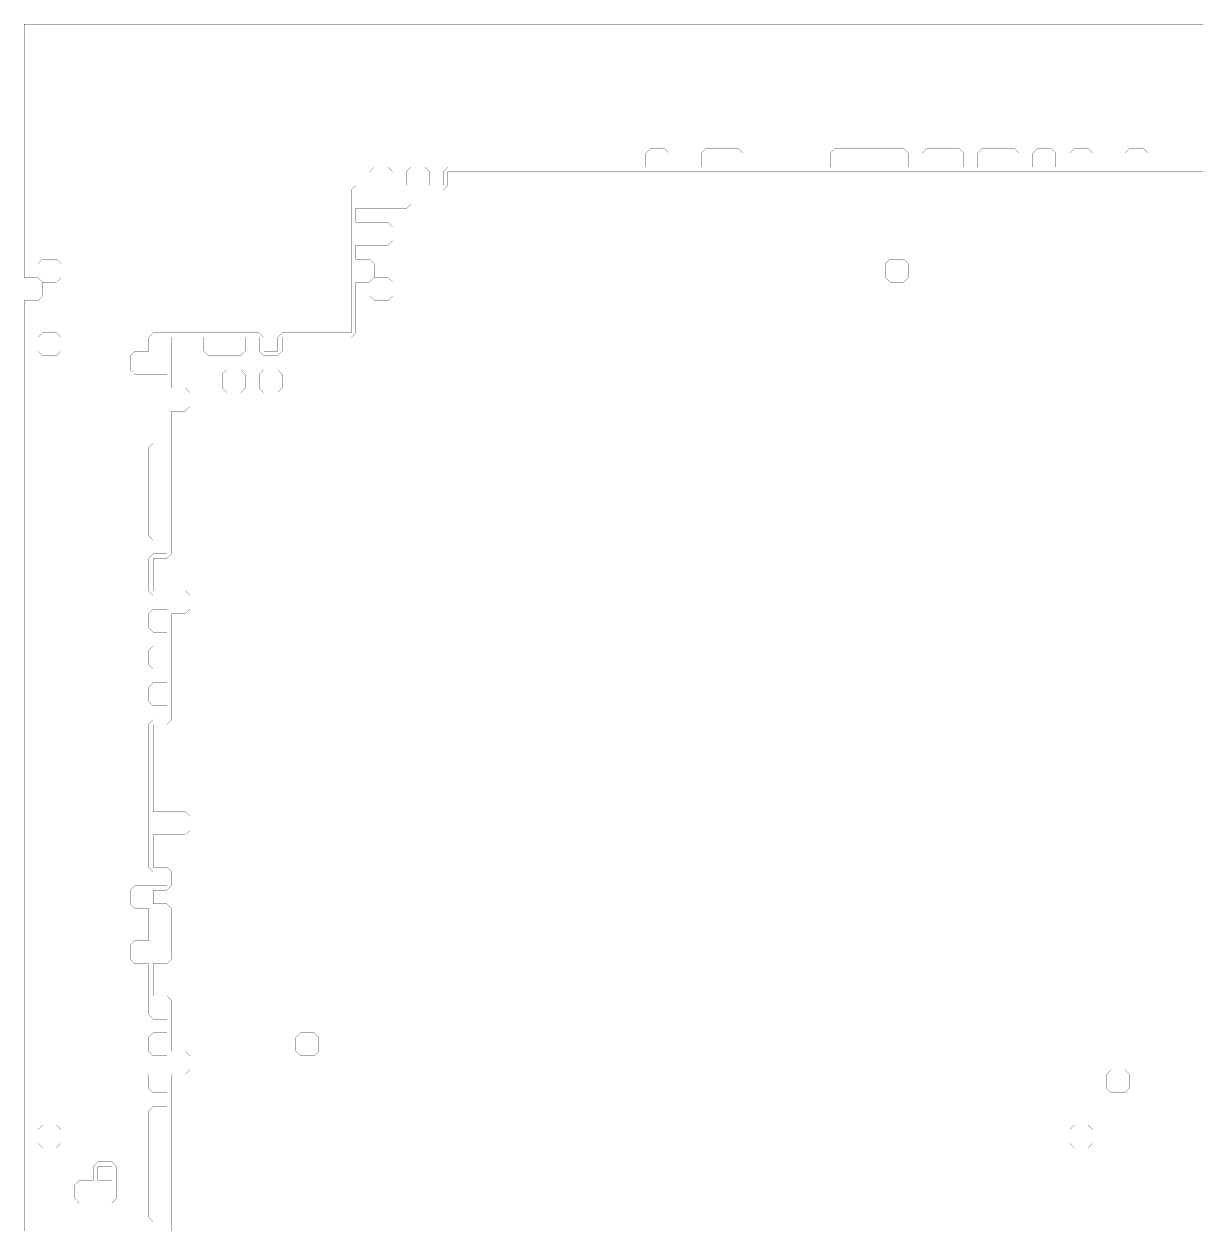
# Model space of a CAD drawing. Header units: metres. Extents: x 0 to 5090, y -5090 to 0.
# Drawn here: x 0 to 2545, y -2601 to 0 of the extents above; entities that cross this region are included whole.
import ezdxf

# ---------------------------------------------------------------- set-up
doc = ezdxf.new("R2010")
doc.units = ezdxf.units.M
doc.layers.add('conductor', color=1, linetype='Continuous')
doc.layers.add('substrate', color=5, linetype='Continuous')

msp = doc.modelspace()

# ---------------------------------------------------------------- linework, layer by layer
at = {"layer": 'conductor', "const_width": 0.5}
msp.add_lwpolyline([(2550, -318.8), (2540, -318.8), (2530.1, -318.8), (2520.1, -318.8), (2510.2, -318.8), (2500.2, -318.8), (2490.2, -318.8), (2480.3, -318.8), (2470.3, -318.8), (2460.4, -318.8), (2450.4, -318.8), (2440.4, -318.8), (2430.5, -318.8), (2420.5, -318.8), (2410.5, -318.8), (2400.6, -318.8), (2390.6, -318.8), (2380.7, -318.8), (2370.7, -318.8), (2360.7, -318.8), (2350.8, -318.8), (2340.8, -318.8), (2330.9, -318.8), (2320.9, -318.8), (2310.9, -318.8), (2301, -318.8), (2291, -318.8), (2281.1, -318.8), (2271.1, -318.8), (2261.1, -318.8), (2251.2, -318.8), (2241.2, -318.8), (2231.2, -318.8), (2221.3, -318.8), (2211.3, -318.8), (2201.4, -318.8), (2191.4, -318.8), (2181.4, -318.8), (2171.5, -318.8), (2161.5, -318.8), (2151.6, -318.8), (2141.6, -318.8), (2131.6, -318.8), (2121.7, -318.8), (2111.7, -318.8), (2101.8, -318.8), (2091.8, -318.8), (2081.8, -318.8), (2071.9, -318.8), (2061.9, -318.8), (2052, -318.8), (2042, -318.8), (2032, -318.8), (2022.1, -318.8), (2012.1, -318.8), (2002.1, -318.8), (1992.2, -318.8), (1982.2, -318.8), (1972.3, -318.8), (1962.3, -318.8), (1952.3, -318.8), (1942.4, -318.8), (1932.4, -318.8), (1922.5, -318.8), (1912.5, -318.8), (1902.5, -318.8), (1892.6, -318.8), (1882.6, -318.8), (1872.7, -318.8), (1862.7, -318.8), (1852.7, -318.8), (1842.8, -318.8), (1832.8, -318.8), (1822.9, -318.8), (1812.9, -318.8), (1802.9, -318.8), (1793, -318.8), (1783, -318.8), (1773, -318.8), (1763.1, -318.8), (1753.1, -318.8), (1743.2, -318.8), (1733.2, -318.8), (1723.2, -318.8), (1713.3, -318.8), (1703.3, -318.8), (1693.4, -318.8), (1683.4, -318.8), (1673.4, -318.8), (1663.5, -318.8), (1653.5, -318.8), (1643.6, -318.8), (1633.6, -318.8), (1623.6, -318.8), (1613.7, -318.8), (1603.7, -318.8), (1593.8, -318.8), (1583.8, -318.8), (1573.8, -318.8), (1563.9, -318.8), (1553.9, -318.8), (1543.9, -318.8), (1534, -318.8), (1524, -318.8), (1514.1, -318.8), (1504.1, -318.8), (1494.1, -318.8), (1484.2, -318.8), (1474.2, -318.8), (1464.3, -318.8), (1454.3, -318.8), (1444.3, -318.8), (1434.4, -318.8), (1424.4, -318.8), (1414.5, -318.8), (1404.5, -318.8), (1394.5, -318.8), (1384.6, -318.8), (1374.6, -318.8), (1364.6, -318.8), (1354.7, -318.8), (1344.7, -318.8), (1334.8, -318.8), (1324.8, -318.8), (1314.8, -318.8), (1304.9, -318.8), (1294.9, -318.8), (1285, -318.8), (1275, -318.8), (1265, -318.8), (1255.1, -318.8), (1245.1, -318.8), (1235.2, -318.8), (1225.2, -318.8), (1215.2, -318.8), (1205.3, -318.8), (1195.3, -318.8), (1185.4, -318.8), (1175.4, -318.8), (1165.4, -318.8), (1155.5, -318.8), (1145.5, -318.8), (1135.5, -318.8), (1125.6, -318.8), (1115.6, -318.8), (1105.7, -318.8), (1095.7, -318.8), (1085.7, -318.8), (1075.8, -318.8), (1065.8, -318.8), (1055.9, -318.8), (1045.9, -318.8), (1035.9, -318.8), (1026, -318.8), (1016, -318.8), (1006.1, -318.8), (996.1, -318.8), (986.1, -318.8), (976.2, -318.8), (966.2, -318.8), (956.2, -318.8), (946.3, -318.8), (936.3, -318.8), (926.4, -318.8), (916.4, -318.8), (916.4, -328.7), (916.4, -338.7), (916.4, -348.6), (906.4, -358.6), (896.5, -358.6), (886.5, -358.6), (876.6, -358.6), (866.6, -358.6), (856.6, -358.6), (846.7, -358.6), (836.7, -358.6), (836.7, -368.6), (836.7, -378.5), (836.7, -388.5), (826.8, -398.4), (816.8, -398.4), (806.8, -398.4), (796.9, -398.4), (786.9, -398.4), (777, -398.4), (767, -398.4), (757, -398.4), (747.1, -398.4), (737.1, -398.4), (727.1, -398.4), (717.2, -398.4), (717.2, -408.4), (717.2, -418.4), (717.2, -428.3), (727.1, -428.3), (737.1, -428.3), (747.1, -428.3), (757, -428.3), (767, -428.3), (777, -428.3), (786.9, -428.3), (796.9, -438.3), (796.9, -448.2), (796.9, -458.2), (796.9, -468.2), (786.9, -478.1), (777, -478.1), (767, -478.1), (757, -478.1), (747.1, -478.1), (737.1, -478.1), (727.1, -478.1), (717.2, -478.1), (717.2, -488.1), (717.2, -498), (717.2, -508), (727.1, -508), (737.1, -508), (747.1, -508), (757, -518), (757, -527.9), (757, -537.9), (757, -547.9), (747.1, -557.8), (737.1, -557.8), (727.1, -557.8), (717.2, -557.8), (717.2, -567.8), (717.2, -577.7), (717.2, -587.7), (717.2, -597.7), (717.2, -607.6), (717.2, -617.6), (717.2, -627.5), (717.2, -637.5), (717.2, -647.5), (717.2, -657.4), (717.2, -667.4), (707.2, -677.3), (697.3, -677.3), (687.3, -677.3), (677.3, -677.3), (667.4, -677.3), (657.4, -677.3), (647.5, -677.3), (637.5, -677.3), (627.5, -677.3), (617.6, -677.3), (607.6, -677.3), (597.7, -677.3), (587.7, -677.3), (577.7, -677.3), (567.8, -677.3), (557.8, -677.3), (557.8, -687.3), (557.8, -697.3), (557.8, -707.2), (547.9, -717.2), (537.9, -717.2), (527.9, -717.2), (518, -717.2), (508, -707.2), (508, -697.3), (508, -687.3), (508, -677.3), (498, -677.3), (488.1, -677.3), (478.1, -677.3), (478.1, -687.3), (478.1, -697.3), (478.1, -707.2), (468.2, -717.2), (458.2, -717.2), (448.2, -717.2), (438.3, -717.2), (428.3, -717.2), (418.4, -717.2), (408.4, -717.2), (398.4, -717.2), (388.5, -707.2), (388.5, -697.3), (388.5, -687.3), (388.5, -677.3), (378.5, -677.3), (368.6, -677.3), (358.6, -677.3), (348.6, -677.3), (338.7, -677.3), (328.7, -677.3), (318.8, -677.3), (318.8, -687.3), (318.8, -697.3), (318.8, -707.2), (318.8, -717.2), (318.8, -727.1), (318.8, -737.1), (318.8, -747.1), (318.8, -757), (318.8, -767), (318.8, -777), (318.8, -786.9), (328.7, -786.9), (338.7, -786.9), (348.6, -786.9), (358.6, -796.9), (358.6, -806.8), (358.6, -816.8), (358.6, -826.8), (348.6, -836.7), (338.7, -836.7), (328.7, -836.7), (318.8, -836.7), (318.8, -846.7), (318.8, -856.6), (318.8, -866.6), (318.8, -876.6), (318.8, -886.5), (318.8, -896.5), (318.8, -906.4), (318.8, -916.4), (318.8, -926.4), (318.8, -936.3), (318.8, -946.3), (318.8, -956.2), (318.8, -966.2), (318.8, -976.2), (318.8, -986.1), (318.8, -996.1), (318.8, -1006.1), (318.8, -1016), (318.8, -1026), (318.8, -1035.9), (318.8, -1045.9), (318.8, -1055.9), (318.8, -1065.8), (318.8, -1075.8), (318.8, -1085.7), (318.8, -1095.7), (318.8, -1105.7), (318.8, -1115.6), (318.8, -1125.6), (318.8, -1135.5), (318.8, -1145.5), (308.8, -1155.5), (298.8, -1155.5), (288.9, -1155.5), (278.9, -1155.5), (278.9, -1165.4), (278.9, -1175.4), (278.9, -1185.4), (278.9, -1195.3), (278.9, -1205.3), (278.9, -1215.2), (278.9, -1225.2), (288.9, -1225.2), (298.8, -1225.2), (308.8, -1225.2), (318.8, -1225.2), (328.7, -1225.2), (338.7, -1225.2), (348.6, -1225.2), (358.6, -1235.2), (358.6, -1245.1), (358.6, -1255.1), (358.6, -1265), (348.6, -1275), (338.7, -1275), (328.7, -1275), (318.8, -1275), (318.8, -1285), (318.8, -1294.9), (318.8, -1304.9), (318.8, -1314.8), (318.8, -1324.8), (318.8, -1334.8), (318.8, -1344.7), (318.8, -1354.7), (318.8, -1364.6), (318.8, -1374.6), (318.8, -1384.6), (318.8, -1394.5), (318.8, -1404.5), (318.8, -1414.5), (318.8, -1424.4), (318.8, -1434.4), (318.8, -1444.3), (318.8, -1454.3), (318.8, -1464.3), (318.8, -1474.2), (318.8, -1484.2), (318.8, -1494.1), (318.8, -1504.1), (308.8, -1514.1), (298.8, -1514.1), (288.9, -1514.1), (278.9, -1514.1), (278.9, -1524), (278.9, -1534), (278.9, -1543.9), (278.9, -1553.9), (278.9, -1563.9), (278.9, -1573.8), (278.9, -1583.8), (278.9, -1593.8), (278.9, -1603.7), (278.9, -1613.7), (278.9, -1623.6), (278.9, -1633.6), (278.9, -1643.6), (278.9, -1653.5), (278.9, -1663.5), (278.9, -1673.4), (278.9, -1683.4), (278.9, -1693.4), (278.9, -1703.3), (288.9, -1703.3), (298.8, -1703.3), (308.8, -1703.3), (318.8, -1703.3), (328.7, -1703.3), (338.7, -1703.3), (348.6, -1703.3), (358.6, -1713.3), (358.6, -1723.2), (358.6, -1733.2), (358.6, -1743.2), (348.6, -1753.1), (338.7, -1753.1), (328.7, -1753.1), (318.8, -1753.1), (308.8, -1753.1), (298.8, -1753.1), (288.9, -1753.1), (278.9, -1753.1), (278.9, -1763.1), (278.9, -1773), (278.9, -1783), (278.9, -1793), (278.9, -1802.9), (278.9, -1812.9), (278.9, -1822.9), (288.9, -1822.9), (298.8, -1822.9), (308.8, -1822.9), (318.8, -1832.8), (318.8, -1842.8), (318.8, -1852.7), (318.8, -1862.7), (308.8, -1872.7), (298.8, -1872.7), (288.9, -1872.7), (278.9, -1872.7), (278.9, -1882.6), (278.9, -1892.6), (278.9, -1902.5), (288.9, -1902.5), (298.8, -1902.5), (308.8, -1902.5), (318.8, -1912.5), (318.8, -1922.5), (318.8, -1932.4), (318.8, -1942.4), (318.8, -1952.3), (318.8, -1962.3), (318.8, -1972.3), (318.8, -1982.2), (318.8, -1992.2), (318.8, -2002.1), (318.8, -2012.1), (318.8, -2022.1), (308.8, -2032), (298.8, -2032), (288.9, -2032), (278.9, -2032), (278.9, -2042), (278.9, -2052), (278.9, -2061.9), (278.9, -2071.9), (278.9, -2081.8), (278.9, -2091.8), (278.9, -2101.8), (288.9, -2101.8), (298.8, -2101.8), (308.8, -2101.8), (318.8, -2111.7), (318.8, -2121.7), (318.8, -2131.6), (318.8, -2141.6), (318.8, -2151.6), (318.8, -2161.5), (318.8, -2171.5), (318.8, -2181.4), (318.8, -2191.4), (318.8, -2201.4), (318.8, -2211.3), (318.8, -2221.3), (328.7, -2221.3), (338.7, -2221.3), (348.6, -2221.3), (358.6, -2231.2), (358.6, -2241.2), (358.6, -2251.2), (358.6, -2261.1), (348.6, -2271.1), (338.7, -2271.1), (328.7, -2271.1), (318.8, -2271.1), (318.8, -2281.1), (318.8, -2291), (318.8, -2301), (318.8, -2310.9), (318.8, -2320.9), (318.8, -2330.9), (318.8, -2340.8), (318.8, -2350.8), (318.8, -2360.7), (318.8, -2370.7), (318.8, -2380.7), (318.8, -2390.6), (318.8, -2400.6), (318.8, -2410.5), (318.8, -2420.5), (318.8, -2430.5), (318.8, -2440.4), (318.8, -2450.4), (318.8, -2460.4), (318.8, -2470.3), (318.8, -2480.3), (318.8, -2490.2), (318.8, -2500.2), (318.8, -2510.2), (318.8, -2520.1), (318.8, -2530.1), (318.8, -2540), (318.8, -2550), (318.8, -2560), (318.8, -2569.9), (318.8, -2579.9), (318.8, -2589.8), (318.8, -2599.8), (318.8, -2609.8)], dxfattribs=at)
for points in [[(1862.7, -518), (1872.7, -508), (1882.6, -508), (1892.6, -508), (1902.5, -508), (1912.5, -518), (1912.5, -527.9), (1912.5, -537.9), (1912.5, -547.9), (1902.5, -557.8), (1892.6, -557.8), (1882.6, -557.8), (1872.7, -557.8), (1862.7, -547.9), (1862.7, -537.9), (1862.7, -527.9)], [(747.1, -557.8), (757, -547.9), (767, -547.9), (777, -547.9), (786.9, -547.9), (796.9, -557.8), (796.9, -567.8), (796.9, -577.7), (796.9, -587.7), (786.9, -597.7), (777, -597.7), (767, -597.7), (757, -597.7), (747.1, -587.7), (747.1, -577.7), (747.1, -567.8)], [(428.3, -757), (438.3, -747.1), (448.2, -747.1), (458.2, -747.1), (468.2, -747.1), (478.1, -757), (478.1, -767), (478.1, -777), (478.1, -786.9), (468.2, -796.9), (458.2, -796.9), (448.2, -796.9), (438.3, -796.9), (428.3, -786.9), (428.3, -777), (428.3, -767)], [(508, -757), (518, -747.1), (527.9, -747.1), (537.9, -747.1), (547.9, -747.1), (557.8, -757), (557.8, -767), (557.8, -777), (557.8, -786.9), (547.9, -796.9), (537.9, -796.9), (527.9, -796.9), (518, -796.9), (508, -786.9), (508, -777), (508, -767)], [(587.7, -2191.4), (597.7, -2181.4), (607.6, -2181.4), (617.6, -2181.4), (627.5, -2181.4), (637.5, -2191.4), (637.5, -2201.4), (637.5, -2211.3), (637.5, -2221.3), (627.5, -2231.2), (617.6, -2231.2), (607.6, -2231.2), (597.7, -2231.2), (587.7, -2221.3), (587.7, -2211.3), (587.7, -2201.4)], [(2340.8, -2271.1), (2350.8, -2261.1), (2360.7, -2261.1), (2370.7, -2261.1), (2380.7, -2261.1), (2390.6, -2271.1), (2390.6, -2281.1), (2390.6, -2291), (2390.6, -2301), (2380.7, -2310.9), (2370.7, -2310.9), (2360.7, -2310.9), (2350.8, -2310.9), (2340.8, -2301), (2340.8, -2291), (2340.8, -2281.1)], [(2261.1, -2390.6), (2271.1, -2380.7), (2281.1, -2380.7), (2291, -2380.7), (2301, -2380.7), (2310.9, -2390.6), (2310.9, -2400.6), (2310.9, -2410.5), (2310.9, -2420.5), (2301, -2430.5), (2291, -2430.5), (2281.1, -2430.5), (2271.1, -2430.5), (2261.1, -2420.5), (2261.1, -2410.5), (2261.1, -2400.6)], [(159.4, -2470.3), (159.4, -2480.3), (159.4, -2490.2), (159.4, -2500.2), (169.3, -2500.2), (179.3, -2500.2), (189.3, -2500.2), (189.3, -2490.2), (189.3, -2480.3), (189.3, -2470.3), (179.3, -2470.3), (169.3, -2470.3)]]:
    msp.add_lwpolyline(points, close=True, dxfattribs=at)
at = {"layer": 'substrate', "const_width": 0.5}
for points in [[(2550, 0), (2540, 0), (2530.1, 0), (2520.1, 0), (2510.2, 0), (2500.2, 0), (2490.2, 0), (2480.3, 0), (2470.3, 0), (2460.4, 0), (2450.4, 0), (2440.4, 0), (2430.5, 0), (2420.5, 0), (2410.5, 0), (2400.6, 0), (2390.6, 0), (2380.7, 0), (2370.7, 0), (2360.7, 0), (2350.8, 0), (2340.8, 0), (2330.9, 0), (2320.9, 0), (2310.9, 0), (2301, 0), (2291, 0), (2281.1, 0), (2271.1, 0), (2261.1, 0), (2251.2, 0), (2241.2, 0), (2231.2, 0), (2221.3, 0), (2211.3, 0), (2201.4, 0), (2191.4, 0), (2181.4, 0), (2171.5, 0), (2161.5, 0), (2151.6, 0), (2141.6, 0), (2131.6, 0), (2121.7, 0), (2111.7, 0), (2101.8, 0), (2091.8, 0), (2081.8, 0), (2071.9, 0), (2061.9, 0), (2052, 0), (2042, 0), (2032, 0), (2022.1, 0), (2012.1, 0), (2002.1, 0), (1992.2, 0), (1982.2, 0), (1972.3, 0), (1962.3, 0), (1952.3, 0), (1942.4, 0), (1932.4, 0), (1922.5, 0), (1912.5, 0), (1902.5, 0), (1892.6, 0), (1882.6, 0), (1872.7, 0), (1862.7, 0), (1852.7, 0), (1842.8, 0), (1832.8, 0), (1822.9, 0), (1812.9, 0), (1802.9, 0), (1793, 0), (1783, 0), (1773, 0), (1763.1, 0), (1753.1, 0), (1743.2, 0), (1733.2, 0), (1723.2, 0), (1713.3, 0), (1703.3, 0), (1693.4, 0), (1683.4, 0), (1673.4, 0), (1663.5, 0), (1653.5, 0), (1643.6, 0), (1633.6, 0), (1623.6, 0), (1613.7, 0), (1603.7, 0), (1593.8, 0), (1583.8, 0), (1573.8, 0), (1563.9, 0), (1553.9, 0), (1543.9, 0), (1534, 0), (1524, 0), (1514.1, 0), (1504.1, 0), (1494.1, 0), (1484.2, 0), (1474.2, 0), (1464.3, 0), (1454.3, 0), (1444.3, 0), (1434.4, 0), (1424.4, 0), (1414.5, 0), (1404.5, 0), (1394.5, 0), (1384.6, 0), (1374.6, 0), (1364.6, 0), (1354.7, 0), (1344.7, 0), (1334.8, 0), (1324.8, 0), (1314.8, 0), (1304.9, 0), (1294.9, 0), (1285, 0), (1275, 0), (1265, 0), (1255.1, 0), (1245.1, 0), (1235.2, 0), (1225.2, 0), (1215.2, 0), (1205.3, 0), (1195.3, 0), (1185.4, 0), (1175.4, 0), (1165.4, 0), (1155.5, 0), (1145.5, 0), (1135.5, 0), (1125.6, 0), (1115.6, 0), (1105.7, 0), (1095.7, 0), (1085.7, 0), (1075.8, 0), (1065.8, 0), (1055.9, 0), (1045.9, 0), (1035.9, 0), (1026, 0), (1016, 0), (1006.1, 0), (996.1, 0), (986.1, 0), (976.2, 0), (966.2, 0), (956.2, 0), (946.3, 0), (936.3, 0), (926.4, 0), (916.4, 0), (906.4, 0), (896.5, 0), (886.5, 0), (876.6, 0), (866.6, 0), (856.6, 0), (846.7, 0), (836.7, 0), (826.8, 0), (816.8, 0), (806.8, 0), (796.9, 0), (786.9, 0), (777, 0), (767, 0), (757, 0), (747.1, 0), (737.1, 0), (727.1, 0), (717.2, 0), (707.2, 0), (697.3, 0), (687.3, 0), (677.3, 0), (667.4, 0), (657.4, 0), (647.5, 0), (637.5, 0), (627.5, 0), (617.6, 0), (607.6, 0), (597.7, 0), (587.7, 0), (577.7, 0), (567.8, 0), (557.8, 0), (547.9, 0), (537.9, 0), (527.9, 0), (518, 0), (508, 0), (498, 0), (488.1, 0), (478.1, 0), (468.2, 0), (458.2, 0), (448.2, 0), (438.3, 0), (428.3, 0), (418.4, 0), (408.4, 0), (398.4, 0), (388.5, 0), (378.5, 0), (368.6, 0), (358.6, 0), (348.6, 0), (338.7, 0), (328.7, 0), (318.8, 0), (308.8, 0), (298.8, 0), (288.9, 0), (278.9, 0), (268.9, 0), (259, 0), (249, 0), (239.1, 0), (229.1, 0), (219.1, 0), (209.2, 0), (199.2, 0), (189.3, 0), (179.3, 0), (169.3, 0), (159.4, 0), (149.4, 0), (139.5, 0), (129.5, 0), (119.5, 0), (109.6, 0), (99.6, 0), (89.6, 0), (79.7, 0), (69.7, 0), (59.8, 0), (49.8, 0), (39.8, 0), (29.9, 0), (19.9, 0), (10, 0), (0, 0), (0, -10), (0, -19.9), (0, -29.9), (0, -39.8), (0, -49.8), (0, -59.8), (0, -69.7), (0, -79.7), (0, -89.6), (0, -99.6), (0, -109.6), (0, -119.5), (0, -129.5), (0, -139.5), (0, -149.4), (0, -159.4), (0, -169.3), (0, -179.3), (0, -189.3), (0, -199.2), (0, -209.2), (0, -219.1), (0, -229.1), (0, -239.1), (0, -249), (0, -259), (0, -268.9), (0, -278.9), (0, -288.9), (0, -298.8), (0, -308.8), (0, -318.8), (0, -328.7), (0, -338.7), (0, -348.6), (0, -358.6), (0, -368.6), (0, -378.5), (0, -388.5), (0, -398.4), (0, -408.4), (0, -418.4), (0, -428.3), (0, -438.3), (0, -448.2), (0, -458.2), (0, -468.2), (0, -478.1), (0, -488.1), (0, -498), (0, -508), (0, -518), (0, -527.9), (0, -537.9), (0, -547.9), (10, -547.9), (19.9, -547.9), (29.9, -547.9), (39.8, -557.8), (39.8, -567.8), (39.8, -577.7), (39.8, -587.7), (29.9, -597.7), (19.9, -597.7), (10, -597.7), (0, -597.7), (0, -607.6), (0, -617.6), (0, -627.5), (0, -637.5), (0, -647.5), (0, -657.4), (0, -667.4), (0, -677.3), (0, -687.3), (0, -697.3), (0, -707.2), (0, -717.2), (0, -727.1), (0, -737.1), (0, -747.1), (0, -757), (0, -767), (0, -777), (0, -786.9), (0, -796.9), (0, -806.8), (0, -816.8), (0, -826.8), (0, -836.7), (0, -846.7), (0, -856.6), (0, -866.6), (0, -876.6), (0, -886.5), (0, -896.5), (0, -906.4), (0, -916.4), (0, -926.4), (0, -936.3), (0, -946.3), (0, -956.2), (0, -966.2), (0, -976.2), (0, -986.1), (0, -996.1), (0, -1006.1), (0, -1016), (0, -1026), (0, -1035.9), (0, -1045.9), (0, -1055.9), (0, -1065.8), (0, -1075.8), (0, -1085.7), (0, -1095.7), (0, -1105.7), (0, -1115.6), (0, -1125.6), (0, -1135.5), (0, -1145.5), (0, -1155.5), (0, -1165.4), (0, -1175.4), (0, -1185.4), (0, -1195.3), (0, -1205.3), (0, -1215.2), (0, -1225.2), (0, -1235.2), (0, -1245.1), (0, -1255.1), (0, -1265), (0, -1275), (0, -1285), (0, -1294.9), (0, -1304.9), (0, -1314.8), (0, -1324.8), (0, -1334.8), (0, -1344.7), (0, -1354.7), (0, -1364.6), (0, -1374.6), (0, -1384.6), (0, -1394.5), (0, -1404.5), (0, -1414.5), (0, -1424.4), (0, -1434.4), (0, -1444.3), (0, -1454.3), (0, -1464.3), (0, -1474.2), (0, -1484.2), (0, -1494.1), (0, -1504.1), (0, -1514.1), (0, -1524), (0, -1534), (0, -1543.9), (0, -1553.9), (0, -1563.9), (0, -1573.8), (0, -1583.8), (0, -1593.8), (0, -1603.7), (0, -1613.7), (0, -1623.6), (0, -1633.6), (0, -1643.6), (0, -1653.5), (0, -1663.5), (0, -1673.4), (0, -1683.4), (0, -1693.4), (0, -1703.3), (0, -1713.3), (0, -1723.2), (0, -1733.2), (0, -1743.2), (0, -1753.1), (0, -1763.1), (0, -1773), (0, -1783), (0, -1793), (0, -1802.9), (0, -1812.9), (0, -1822.9), (0, -1832.8), (0, -1842.8), (0, -1852.7), (0, -1862.7), (0, -1872.7), (0, -1882.6), (0, -1892.6), (0, -1902.5), (0, -1912.5), (0, -1922.5), (0, -1932.4), (0, -1942.4), (0, -1952.3), (0, -1962.3), (0, -1972.3), (0, -1982.2), (0, -1992.2), (0, -2002.1), (0, -2012.1), (0, -2022.1), (0, -2032), (0, -2042), (0, -2052), (0, -2061.9), (0, -2071.9), (0, -2081.8), (0, -2091.8), (0, -2101.8), (0, -2111.7), (0, -2121.7), (0, -2131.6), (0, -2141.6), (0, -2151.6), (0, -2161.5), (0, -2171.5), (0, -2181.4), (0, -2191.4), (0, -2201.4), (0, -2211.3), (0, -2221.3), (0, -2231.2), (0, -2241.2), (0, -2251.2), (0, -2261.1), (0, -2271.1), (0, -2281.1), (0, -2291), (0, -2301), (0, -2310.9), (0, -2320.9), (0, -2330.9), (0, -2340.8), (0, -2350.8), (0, -2360.7), (0, -2370.7), (0, -2380.7), (0, -2390.6), (0, -2400.6), (0, -2410.5), (0, -2420.5), (0, -2430.5), (0, -2440.4), (0, -2450.4), (0, -2460.4), (0, -2470.3), (0, -2480.3), (0, -2490.2), (0, -2500.2), (0, -2510.2), (0, -2520.1), (0, -2530.1), (0, -2540), (0, -2550), (0, -2560), (0, -2569.9), (0, -2579.9), (0, -2589.8), (0, -2599.8), (0, -2609.8)], [(308.8, -2609.8), (308.8, -2599.8), (308.8, -2589.8), (298.8, -2589.8), (288.9, -2589.8), (278.9, -2589.8), (268.9, -2579.9), (268.9, -2569.9), (268.9, -2560), (268.9, -2550), (268.9, -2540), (268.9, -2530.1), (268.9, -2520.1), (268.9, -2510.2), (268.9, -2500.2), (268.9, -2490.2), (268.9, -2480.3), (268.9, -2470.3), (268.9, -2460.4), (268.9, -2450.4), (268.9, -2440.4), (268.9, -2430.5), (268.9, -2420.5), (268.9, -2410.5), (268.9, -2400.6), (268.9, -2390.6), (268.9, -2380.7), (268.9, -2370.7), (268.9, -2360.7), (268.9, -2350.8), (278.9, -2340.8), (288.9, -2340.8), (298.8, -2340.8), (308.8, -2340.8), (308.8, -2330.9), (308.8, -2320.9), (308.8, -2310.9), (298.8, -2310.9), (288.9, -2310.9), (278.9, -2310.9), (268.9, -2301), (268.9, -2291), (268.9, -2281.1), (268.9, -2271.1), (278.9, -2261.1), (288.9, -2261.1), (298.8, -2261.1), (308.8, -2261.1), (308.8, -2251.2), (308.8, -2241.2), (308.8, -2231.2), (298.8, -2231.2), (288.9, -2231.2), (278.9, -2231.2), (268.9, -2221.3), (268.9, -2211.3), (268.9, -2201.4), (268.9, -2191.4), (278.9, -2181.4), (288.9, -2181.4), (298.8, -2181.4), (308.8, -2181.4), (308.8, -2171.5), (308.8, -2161.5), (308.8, -2151.6), (298.8, -2151.6), (288.9, -2151.6), (278.9, -2151.6), (268.9, -2141.6), (268.9, -2131.6), (268.9, -2121.7), (268.9, -2111.7), (268.9, -2101.8), (268.9, -2091.8), (268.9, -2081.8), (268.9, -2071.9), (268.9, -2061.9), (268.9, -2052), (268.9, -2042), (268.9, -2032), (259, -2032), (249, -2032), (239.1, -2032), (229.1, -2022.1), (229.1, -2012.1), (229.1, -2002.1), (229.1, -1992.2), (239.1, -1982.2), (249, -1982.2), (259, -1982.2), (268.9, -1982.2), (268.9, -1972.3), (268.9, -1962.3), (268.9, -1952.3), (268.9, -1942.4), (268.9, -1932.4), (268.9, -1922.5), (268.9, -1912.5), (259, -1912.5), (249, -1912.5), (239.1, -1912.5), (229.1, -1902.5), (229.1, -1892.6), (229.1, -1882.6), (229.1, -1872.7), (239.1, -1862.7), (249, -1862.7), (259, -1862.7), (268.9, -1862.7), (278.9, -1862.7), (288.9, -1862.7), (298.8, -1862.7), (308.8, -1862.7), (308.8, -1852.7), (308.8, -1842.8), (308.8, -1832.8), (298.8, -1832.8), (288.9, -1832.8), (278.9, -1832.8), (268.9, -1822.9), (268.9, -1812.9), (268.9, -1802.9), (268.9, -1793), (268.9, -1783), (268.9, -1773), (268.9, -1763.1), (268.9, -1753.1), (268.9, -1743.2), (268.9, -1733.2), (268.9, -1723.2), (268.9, -1713.3), (268.9, -1703.3), (268.9, -1693.4), (268.9, -1683.4), (268.9, -1673.4), (268.9, -1663.5), (268.9, -1653.5), (268.9, -1643.6), (268.9, -1633.6), (268.9, -1623.6), (268.9, -1613.7), (268.9, -1603.7), (268.9, -1593.8), (268.9, -1583.8), (268.9, -1573.8), (268.9, -1563.9), (268.9, -1553.9), (268.9, -1543.9), (268.9, -1534), (268.9, -1524), (268.9, -1514.1), (278.9, -1504.1), (288.9, -1504.1), (298.8, -1504.1), (308.8, -1504.1), (308.8, -1494.1), (308.8, -1484.2), (308.8, -1474.2), (298.8, -1474.2), (288.9, -1474.2), (278.9, -1474.2), (268.9, -1464.3), (268.9, -1454.3), (268.9, -1444.3), (268.9, -1434.4), (278.9, -1424.4), (288.9, -1424.4), (298.8, -1424.4), (308.8, -1424.4), (308.8, -1414.5), (308.8, -1404.5), (308.8, -1394.5), (298.8, -1394.5), (288.9, -1394.5), (278.9, -1394.5), (268.9, -1384.6), (268.9, -1374.6), (268.9, -1364.6), (268.9, -1354.7), (278.9, -1344.7), (288.9, -1344.7), (298.8, -1344.7), (308.8, -1344.7), (308.8, -1334.8), (308.8, -1324.8), (308.8, -1314.8), (298.8, -1314.8), (288.9, -1314.8), (278.9, -1314.8), (268.9, -1304.9), (268.9, -1294.9), (268.9, -1285), (268.9, -1275), (278.9, -1265), (288.9, -1265), (298.8, -1265), (308.8, -1265), (308.8, -1255.1), (308.8, -1245.1), (308.8, -1235.2), (298.8, -1235.2), (288.9, -1235.2), (278.9, -1235.2), (268.9, -1225.2), (268.9, -1215.2), (268.9, -1205.3), (268.9, -1195.3), (268.9, -1185.4), (268.9, -1175.4), (268.9, -1165.4), (268.9, -1155.5), (278.9, -1145.5), (288.9, -1145.5), (298.8, -1145.5), (308.8, -1145.5), (308.8, -1135.5), (308.8, -1125.6), (308.8, -1115.6), (298.8, -1115.6), (288.9, -1115.6), (278.9, -1115.6), (268.9, -1105.7), (268.9, -1095.7), (268.9, -1085.7), (268.9, -1075.8), (268.9, -1065.8), (268.9, -1055.9), (268.9, -1045.9), (268.9, -1035.9), (268.9, -1026), (268.9, -1016), (268.9, -1006.1), (268.9, -996.1), (268.9, -986.1), (268.9, -976.2), (268.9, -966.2), (268.9, -956.2), (268.9, -946.3), (268.9, -936.3), (268.9, -926.4), (268.9, -916.4), (278.9, -906.4), (288.9, -906.4), (298.8, -906.4), (308.8, -906.4), (308.8, -896.5), (308.8, -886.5), (308.8, -876.6), (308.8, -866.6), (308.8, -856.6), (308.8, -846.7), (308.8, -836.7), (308.8, -826.8), (308.8, -816.8), (308.8, -806.8), (308.8, -796.9), (308.8, -786.9), (308.8, -777), (308.8, -767), (308.8, -757), (298.8, -757), (288.9, -757), (278.9, -757), (268.9, -757), (259, -757), (249, -757), (239.1, -757), (229.1, -747.1), (229.1, -737.1), (229.1, -727.1), (229.1, -717.2), (239.1, -707.2), (249, -707.2), (259, -707.2), (268.9, -707.2), (268.9, -697.3), (268.9, -687.3), (268.9, -677.3), (278.9, -667.4), (288.9, -667.4), (298.8, -667.4), (308.8, -667.4), (318.8, -667.4), (328.7, -667.4), (338.7, -667.4), (348.6, -667.4), (358.6, -667.4), (368.6, -667.4), (378.5, -667.4), (388.5, -667.4), (398.4, -667.4), (408.4, -667.4), (418.4, -667.4), (428.3, -667.4), (438.3, -667.4), (448.2, -667.4), (458.2, -667.4), (468.2, -667.4), (478.1, -667.4), (488.1, -667.4), (498, -667.4), (508, -667.4), (518, -677.3), (518, -687.3), (518, -697.3), (518, -707.2), (527.9, -707.2), (537.9, -707.2), (547.9, -707.2), (547.9, -697.3), (547.9, -687.3), (547.9, -677.3), (557.8, -667.4), (567.8, -667.4), (577.7, -667.4), (587.7, -667.4), (597.7, -667.4), (607.6, -667.4), (617.6, -667.4), (627.5, -667.4), (637.5, -667.4), (647.5, -667.4), (657.4, -667.4), (667.4, -667.4), (677.3, -667.4), (687.3, -667.4), (697.3, -667.4), (707.2, -667.4), (707.2, -657.4), (707.2, -647.5), (707.2, -637.5), (707.2, -627.5), (707.2, -617.6), (707.2, -607.6), (707.2, -597.7), (707.2, -587.7), (707.2, -577.7), (707.2, -567.8), (707.2, -557.8), (707.2, -547.9), (707.2, -537.9), (707.2, -527.9), (707.2, -518), (707.2, -508), (707.2, -498), (707.2, -488.1), (707.2, -478.1), (707.2, -468.2), (707.2, -458.2), (707.2, -448.2), (707.2, -438.3), (707.2, -428.3), (707.2, -418.4), (707.2, -408.4), (707.2, -398.4), (707.2, -388.5), (707.2, -378.5), (707.2, -368.6), (707.2, -358.6), (717.2, -348.6), (727.1, -348.6), (737.1, -348.6), (747.1, -348.6), (747.1, -338.7), (747.1, -328.7), (747.1, -318.8), (757, -308.8), (767, -308.8), (777, -308.8), (786.9, -308.8), (796.9, -318.8), (796.9, -328.7), (796.9, -338.7), (796.9, -348.6), (806.8, -348.6), (816.8, -348.6), (826.8, -348.6), (826.8, -338.7), (826.8, -328.7), (826.8, -318.8), (836.7, -308.8), (846.7, -308.8), (856.6, -308.8), (866.6, -308.8), (876.6, -318.8), (876.6, -328.7), (876.6, -338.7), (876.6, -348.6), (886.5, -348.6), (896.5, -348.6), (906.4, -348.6), (906.4, -338.7), (906.4, -328.7), (906.4, -318.8), (916.4, -308.8), (926.4, -308.8), (936.3, -308.8), (946.3, -308.8), (956.2, -308.8), (966.2, -308.8), (976.2, -308.8), (986.1, -308.8), (996.1, -308.8), (1006.1, -308.8), (1016, -308.8), (1026, -308.8), (1035.9, -308.8), (1045.9, -308.8), (1055.9, -308.8), (1065.8, -308.8), (1075.8, -308.8), (1085.7, -308.8), (1095.7, -308.8), (1105.7, -308.8), (1115.6, -308.8), (1125.6, -308.8), (1135.5, -308.8), (1145.5, -308.8), (1155.5, -308.8), (1165.4, -308.8), (1175.4, -308.8), (1185.4, -308.8), (1195.3, -308.8), (1205.3, -308.8), (1215.2, -308.8), (1225.2, -308.8), (1235.2, -308.8), (1245.1, -308.8), (1255.1, -308.8), (1265, -308.8), (1275, -308.8), (1285, -308.8), (1294.9, -308.8), (1304.9, -308.8), (1314.8, -308.8), (1324.8, -308.8), (1334.8, -308.8), (1344.7, -308.8), (1344.7, -298.8), (1344.7, -288.9), (1344.7, -278.9), (1354.7, -268.9), (1364.6, -268.9), (1374.6, -268.9), (1384.6, -268.9), (1394.5, -278.9), (1394.5, -288.9), (1394.5, -298.8), (1394.5, -308.8), (1404.5, -308.8), (1414.5, -308.8), (1424.4, -308.8), (1434.4, -308.8), (1444.3, -308.8), (1454.3, -308.8), (1464.3, -308.8), (1464.3, -298.8), (1464.3, -288.9), (1464.3, -278.9), (1474.2, -268.9), (1484.2, -268.9), (1494.1, -268.9), (1504.1, -268.9), (1514.1, -268.9), (1524, -268.9), (1534, -268.9), (1543.9, -268.9), (1553.9, -278.9), (1553.9, -288.9), (1553.9, -298.8), (1553.9, -308.8), (1563.9, -308.8), (1573.8, -308.8), (1583.8, -308.8), (1593.8, -308.8), (1603.7, -308.8), (1613.7, -308.8), (1623.6, -308.8), (1633.6, -308.8), (1643.6, -308.8), (1653.5, -308.8), (1663.5, -308.8), (1673.4, -308.8), (1683.4, -308.8), (1693.4, -308.8), (1703.3, -308.8), (1713.3, -308.8), (1723.2, -308.8), (1733.2, -308.8), (1743.2, -308.8), (1743.2, -298.8), (1743.2, -288.9), (1743.2, -278.9), (1753.1, -268.9), (1763.1, -268.9), (1773, -268.9), (1783, -268.9), (1793, -268.9), (1802.9, -268.9), (1812.9, -268.9), (1822.9, -268.9), (1832.8, -268.9), (1842.8, -268.9), (1852.7, -268.9), (1862.7, -268.9), (1872.7, -268.9), (1882.6, -268.9), (1892.6, -268.9), (1902.5, -268.9), (1912.5, -278.9), (1912.5, -288.9), (1912.5, -298.8), (1912.5, -308.8), (1922.5, -308.8), (1932.4, -308.8), (1942.4, -308.8), (1942.4, -298.8), (1942.4, -288.9), (1942.4, -278.9), (1952.3, -268.9), (1962.3, -268.9), (1972.3, -268.9), (1982.2, -268.9), (1992.2, -268.9), (2002.1, -268.9), (2012.1, -268.9), (2022.1, -268.9), (2032, -278.9), (2032, -288.9), (2032, -298.8), (2032, -308.8), (2042, -308.8), (2052, -308.8), (2061.9, -308.8), (2061.9, -298.8), (2061.9, -288.9), (2061.9, -278.9), (2071.9, -268.9), (2081.8, -268.9), (2091.8, -268.9), (2101.8, -268.9), (2111.7, -268.9), (2121.7, -268.9), (2131.6, -268.9), (2141.6, -268.9), (2151.6, -278.9), (2151.6, -288.9), (2151.6, -298.8), (2151.6, -308.8), (2161.5, -308.8), (2171.5, -308.8), (2181.4, -308.8), (2181.4, -298.8), (2181.4, -288.9), (2181.4, -278.9), (2191.4, -268.9), (2201.4, -268.9), (2211.3, -268.9), (2221.3, -268.9), (2231.2, -278.9), (2231.2, -288.9), (2231.2, -298.8), (2231.2, -308.8), (2241.2, -308.8), (2251.2, -308.8), (2261.1, -308.8), (2261.1, -298.8), (2261.1, -288.9), (2261.1, -278.9), (2271.1, -268.9), (2281.1, -268.9), (2291, -268.9), (2301, -268.9), (2310.9, -278.9), (2310.9, -288.9), (2310.9, -298.8), (2310.9, -308.8), (2320.9, -308.8), (2330.9, -308.8), (2340.8, -308.8), (2350.8, -308.8), (2360.7, -308.8), (2370.7, -308.8), (2380.7, -308.8), (2380.7, -298.8), (2380.7, -288.9), (2380.7, -278.9), (2390.6, -268.9), (2400.6, -268.9), (2410.5, -268.9), (2420.5, -268.9), (2430.5, -278.9), (2430.5, -288.9), (2430.5, -298.8), (2430.5, -308.8), (2440.4, -308.8), (2450.4, -308.8), (2460.4, -308.8), (2470.3, -308.8), (2480.3, -308.8), (2490.2, -308.8), (2500.2, -308.8), (2510.2, -308.8), (2520.1, -308.8), (2530.1, -308.8), (2540, -308.8), (2550, -308.8)]]:
    msp.add_lwpolyline(points, dxfattribs=at)
for points in [[(29.9, -518), (39.8, -508), (49.8, -508), (59.8, -508), (69.7, -508), (79.7, -518), (79.7, -527.9), (79.7, -537.9), (79.7, -547.9), (69.7, -557.8), (59.8, -557.8), (49.8, -557.8), (39.8, -557.8), (29.9, -547.9), (29.9, -537.9), (29.9, -527.9)], [(29.9, -677.3), (39.8, -667.4), (49.8, -667.4), (59.8, -667.4), (69.7, -667.4), (79.7, -677.3), (79.7, -687.3), (79.7, -697.3), (79.7, -707.2), (69.7, -717.2), (59.8, -717.2), (49.8, -717.2), (39.8, -717.2), (29.9, -707.2), (29.9, -697.3), (29.9, -687.3)], [(29.9, -2390.6), (39.8, -2380.7), (49.8, -2380.7), (59.8, -2380.7), (69.7, -2380.7), (79.7, -2390.6), (79.7, -2400.6), (79.7, -2410.5), (79.7, -2420.5), (69.7, -2430.5), (59.8, -2430.5), (49.8, -2430.5), (39.8, -2430.5), (29.9, -2420.5), (29.9, -2410.5), (29.9, -2400.6)], [(149.4, -2470.3), (159.4, -2460.4), (169.3, -2460.4), (179.3, -2460.4), (189.3, -2460.4), (199.2, -2470.3), (199.2, -2480.3), (199.2, -2490.2), (199.2, -2500.2), (199.2, -2510.2), (199.2, -2520.1), (199.2, -2530.1), (199.2, -2540), (189.3, -2550), (179.3, -2550), (169.3, -2550), (159.4, -2550), (149.4, -2550), (139.5, -2550), (129.5, -2550), (119.5, -2550), (109.6, -2540), (109.6, -2530.1), (109.6, -2520.1), (109.6, -2510.2), (119.5, -2500.2), (129.5, -2500.2), (139.5, -2500.2), (149.4, -2500.2), (149.4, -2490.2), (149.4, -2480.3)]]:
    msp.add_lwpolyline(points, close=True, dxfattribs=at)

doc.saveas('drawing.dxf')
